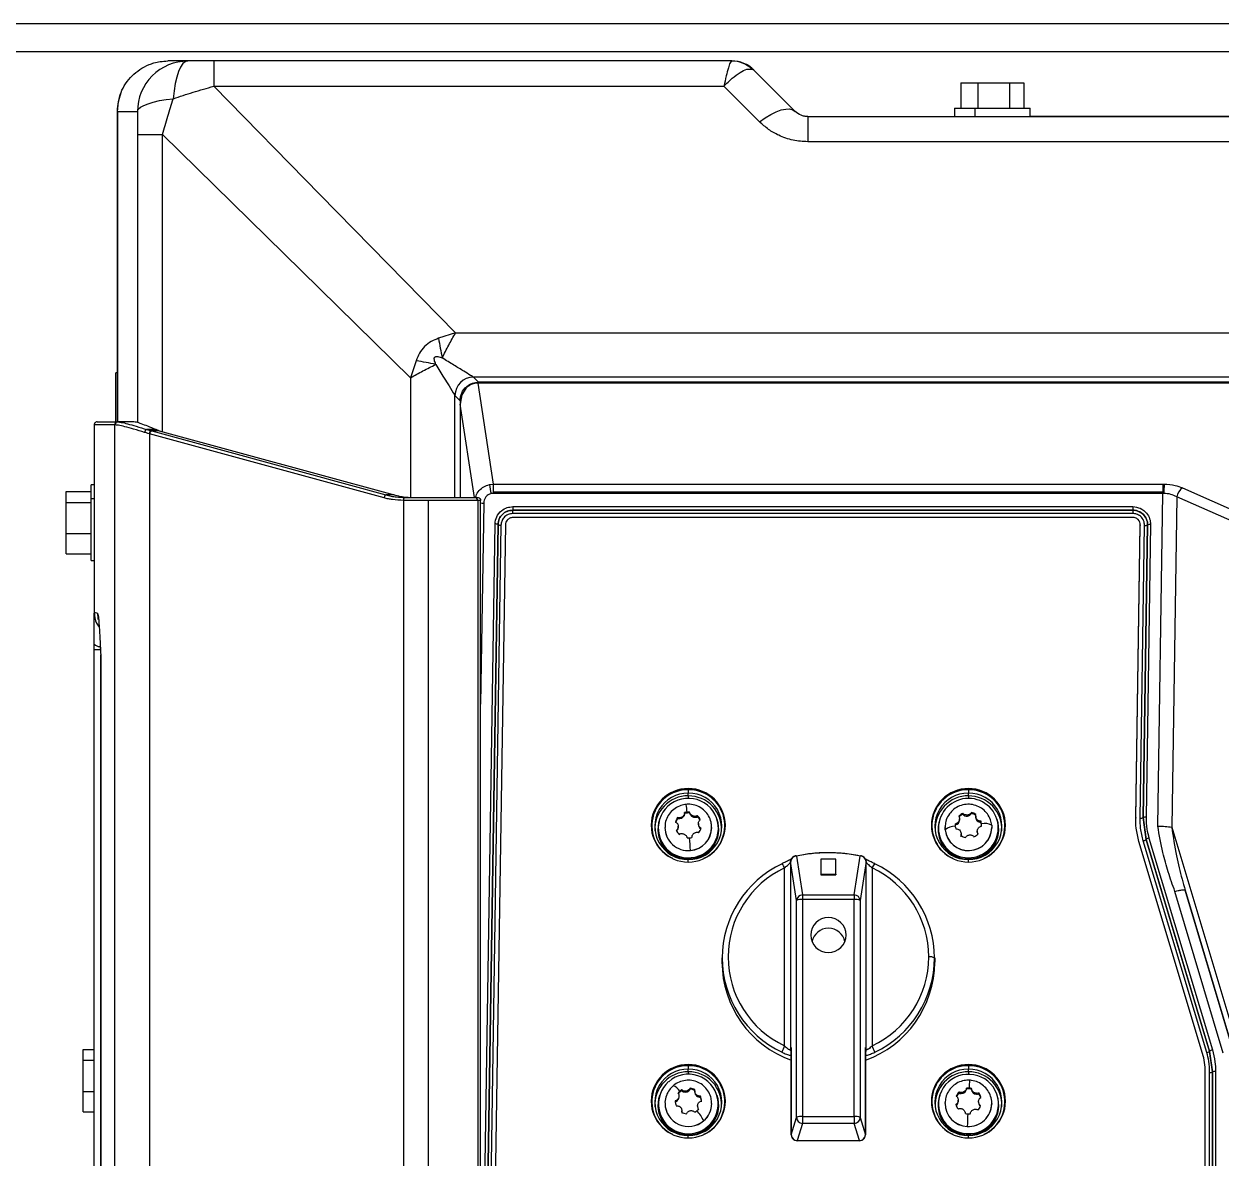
# Model space of a CAD drawing. Header units: millimetres. Extents: x 126 to 938, y 244 to 707.
# Drawn here: x 816.94 to 827.2, y 279.21 to 288.93 of the extents above; entities that cross this region are included whole.
import ezdxf

# ---------------------------------------------------------------- set-up
doc = ezdxf.new("R2010")
doc.units = ezdxf.units.MM

msp = doc.modelspace()

# ---------------------------------------------------------------- linework, layer by layer
at = {"color": 7, "linetype": 'Continuous', "lineweight": 25}
for p, q in [((854.1, 288.925), (762.66, 288.925)), ((828.692, 288.687), (787.703, 288.687)), ((818.342, 288.608), (818.172, 288.608)), ((818.567, 288.608), (818.342, 288.608)), ((818.567, 288.608), (818.567, 288.392)), ((823.003, 288.608), (818.567, 288.608)), ((823.006, 288.608), (823.003, 288.608)), ((823.178, 288.539), (823.191, 288.532)), ((823.191, 288.532), (823.195, 288.53)), ((823.548, 288.176), (823.195, 288.53)), ((818.567, 288.392), (822.938, 288.392)), ((822.938, 288.392), (823.243, 288.087)), ((824.967, 288.421), (824.967, 288.205)), ((824.967, 288.421), (824.967, 288.421)), ((824.967, 288.421), (824.967, 288.205)), ((824.967, 288.421), (825.113, 288.421)), ((825.113, 288.421), (825.113, 288.205)), ((825.113, 288.421), (825.384, 288.421)), ((825.384, 288.421), (825.384, 288.205)), ((825.384, 288.421), (825.509, 288.421)), ((825.509, 288.421), (825.509, 288.205)), ((817.738, 288.174), (817.738, 285.516)), ((817.74, 288.174), (817.738, 288.174)), ((817.74, 288.176), (817.74, 285.516)), ((817.74, 288.176), (817.911, 288.176)), ((817.74, 285.516), (817.74, 288.176)), ((817.74, 288.176), (817.74, 288.176)), ((824.914, 288.205), (824.914, 288.131)), ((824.914, 288.205), (824.914, 288.131)), ((824.914, 288.205), (824.914, 288.205)), ((824.914, 288.205), (825.088, 288.205)), ((825.088, 288.205), (825.562, 288.205)), ((825.088, 288.205), (825.088, 288.131)), ((825.562, 288.131), (825.562, 288.205)), ((823.656, 288.131), (823.656, 287.916)), ((823.656, 288.131), (834.045, 288.131)), ((825.562, 288.134), (832.14, 288.134)), ((817.913, 287.978), (818.128, 287.978)), ((817.913, 287.978), (817.913, 285.51)), ((818.128, 285.432), (818.128, 287.978)), ((834.045, 287.916), (823.656, 287.916)), ((820.638, 286.279), (820.492, 286.232)), ((820.638, 286.279), (837.064, 286.279)), ((820.3, 286.04), (820.253, 285.895)), ((817.738, 285.936), (817.726, 285.936)), ((817.726, 285.516), (817.726, 285.936)), ((820.253, 285.895), (820.253, 284.869)), ((820.725, 285.801), (820.692, 285.747)), ((820.808, 285.848), (820.772, 285.837)), ((836.91, 285.899), (820.791, 285.899)), ((820.834, 285.856), (820.791, 285.899)), ((820.829, 285.849), (820.96, 284.983)), ((836.873, 285.849), (820.829, 285.849)), ((836.867, 285.856), (820.834, 285.856)), ((820.633, 285.741), (820.676, 285.698)), ((820.633, 284.869), (820.633, 285.741)), ((820.676, 285.698), (820.676, 284.869)), ((820.692, 285.747), (820.678, 285.668)), ((820.678, 285.668), (820.676, 285.668)), ((820.799, 284.869), (820.678, 285.668)), ((820.678, 285.668), (820.678, 284.869)), ((817.542, 285.491), (817.542, 283.887)), ((817.715, 285.491), (817.542, 285.491)), ((817.567, 285.516), (817.741, 285.516)), ((817.715, 285.491), (817.715, 274.874)), ((817.719, 285.491), (817.715, 285.491)), ((817.741, 285.516), (817.745, 285.516)), ((817.882, 285.516), (817.745, 285.516)), ((817.992, 285.451), (818.029, 285.44)), ((818.071, 285.451), (817.992, 285.451)), ((818.016, 285.414), (818.016, 274.951)), ((820.026, 284.865), (818.016, 285.414)), ((818.098, 285.44), (818.029, 285.44)), ((818.034, 285.439), (820.041, 284.891)), ((818.098, 285.44), (818.071, 285.451)), ((818.098, 285.44), (820.112, 284.891)), ((820.928, 284.979), (820.96, 284.983)), ((820.96, 284.983), (826.699, 284.983)), ((820.96, 284.983), (820.96, 284.917)), ((826.699, 284.983), (826.699, 284.917)), ((817.3, 284.919), (817.516, 284.919)), ((817.3, 284.827), (817.3, 284.919)), ((817.542, 284.976), (817.516, 284.976)), ((817.516, 284.86), (817.516, 284.976)), ((820.112, 284.891), (820.041, 284.891)), ((820.96, 284.917), (820.96, 284.904)), ((820.96, 284.917), (826.699, 284.917)), ((826.699, 284.904), (820.96, 284.904)), ((826.655, 282.054), (826.699, 284.904)), ((826.699, 284.917), (826.699, 284.904)), ((826.819, 284.875), (826.775, 282.044)), ((827.32, 284.653), (826.819, 284.875)), ((826.867, 284.951), (827.369, 284.728)), ((817.3, 284.559), (817.3, 284.827)), ((817.3, 284.827), (817.516, 284.827)), ((817.516, 284.328), (817.516, 284.86)), ((817.516, 284.86), (817.542, 284.86)), ((820.191, 284.843), (820.191, 275.522)), ((820.404, 284.843), (820.191, 284.843)), ((820.204, 284.869), (820.802, 284.869)), ((820.404, 284.843), (820.404, 275.522)), ((820.828, 284.843), (820.404, 284.843)), ((820.802, 284.869), (820.832, 284.869)), ((820.828, 284.843), (820.828, 275.522)), ((820.853, 284.843), (820.828, 284.843)), ((820.853, 275.522), (820.853, 284.843)), ((820.88, 284.821), (820.853, 283.097)), ((821.129, 284.79), (826.441, 284.79)), ((821.129, 284.79), (821.129, 284.76)), ((826.441, 284.79), (826.441, 284.76)), ((821.129, 284.76), (821.129, 284.76)), ((821.129, 284.731), (821.129, 284.76)), ((826.441, 284.76), (821.129, 284.76)), ((821.129, 284.76), (826.441, 284.76)), ((826.441, 284.731), (821.129, 284.731)), ((826.441, 284.697), (821.129, 284.697)), ((826.441, 284.76), (826.441, 284.76)), ((826.441, 284.76), (826.441, 284.731)), ((820.876, 278.114), (820.976, 284.642)), ((821.002, 284.637), (820.901, 278.109)), ((820.901, 278.109), (821.002, 284.637)), ((821.027, 284.632), (820.927, 278.104)), ((821.065, 284.636), (820.965, 278.108)), ((821.002, 284.637), (821.002, 284.637)), ((826.466, 282.126), (826.505, 284.634)), ((826.466, 282.122), (826.505, 284.629)), ((826.504, 282.122), (826.543, 284.629)), ((826.505, 284.634), (826.505, 284.629)), ((826.529, 282.126), (826.568, 284.633)), ((826.568, 284.633), (826.529, 282.126)), ((826.593, 284.637), (826.555, 282.13)), ((826.568, 284.633), (826.568, 284.633)), ((817.3, 284.559), (817.516, 284.559)), ((817.3, 284.385), (817.3, 284.559)), ((817.3, 284.385), (817.516, 284.385)), ((817.516, 284.328), (817.542, 284.328)), ((817.542, 283.887), (817.569, 283.877)), ((817.542, 283.887), (817.542, 283.887)), ((817.542, 283.611), (817.542, 283.879)), ((817.542, 283.566), (817.542, 283.611)), ((817.542, 276.798), (817.542, 283.566)), ((817.542, 283.566), (817.591, 283.566)), ((817.596, 283.521), (817.596, 276.844)), ((817.597, 283.518), (817.597, 276.847)), ((822.632, 282.365), (822.632, 282.336)), ((822.632, 282.312), (822.632, 282.336)), ((822.632, 282.312), (822.632, 282.29)), ((825.033, 282.365), (825.033, 282.336)), ((825.033, 282.312), (825.033, 282.336)), ((825.033, 282.312), (825.033, 282.29)), ((822.541, 282.12), (822.541, 282.127)), ((822.56, 282.117), (822.56, 282.125)), ((822.601, 282.161), (822.601, 282.169)), ((822.644, 282.165), (822.644, 282.173)), ((822.692, 282.129), (822.692, 282.137)), ((822.71, 282.135), (822.71, 282.142)), ((824.957, 282.108), (824.957, 282.117)), ((824.985, 282.155), (824.985, 282.163)), ((825.059, 282.163), (825.059, 282.17)), ((825.095, 282.14), (825.095, 282.131)), ((826.466, 282.126), (826.466, 282.122)), ((826.555, 281.939), (826.529, 282.126)), ((826.529, 282.126), (826.555, 281.939)), ((826.529, 282.126), (826.529, 282.126)), ((822.375, 282.037), (822.375, 282.026)), ((822.432, 282.042), (822.432, 282.041)), ((822.546, 282.043), (822.546, 282.052)), ((822.719, 282.075), (822.719, 282.067)), ((822.832, 282.041), (822.832, 282.042)), ((822.89, 282.026), (822.89, 282.037)), ((824.775, 282.037), (824.775, 282.026)), ((824.777, 282), (824.775, 282.026)), ((824.777, 282), (824.777, 282.011)), ((824.834, 282.022), (824.833, 282.047)), ((824.833, 282.042), (824.833, 282.041)), ((824.833, 282.041), (824.834, 282.021)), ((824.834, 282.022), (824.834, 282.021)), ((824.921, 282.065), (824.921, 282.072)), ((825.108, 282.01), (825.108, 282.002)), ((825.141, 282.087), (825.141, 282.095)), ((825.145, 282.066), (825.145, 282.074)), ((825.232, 282.062), (825.233, 282.037)), ((825.233, 282.041), (825.233, 282.042)), ((825.29, 282.026), (825.29, 282.037)), ((826.775, 282.044), (827.323, 280.217)), ((824.971, 281.979), (824.971, 281.987)), ((827.039, 280.107), (826.494, 281.921)), ((827.075, 280.113), (826.531, 281.928)), ((827.099, 280.125), (826.555, 281.939)), ((826.555, 281.939), (827.099, 280.124)), ((826.555, 281.939), (826.555, 281.939)), ((826.58, 281.951), (827.124, 280.136)), ((822.651, 281.846), (822.651, 281.845)), ((823.56, 281.797), (823.61, 281.464)), ((823.833, 281.826), (823.833, 281.829)), ((824.055, 281.464), (824.105, 281.797)), ((822.632, 281.768), (822.632, 281.769)), ((822.632, 281.747), (822.632, 281.768)), ((822.656, 281.774), (822.656, 281.784)), ((823.457, 280.17), (823.457, 281.695)), ((823.508, 281.744), (823.508, 280.138)), ((823.56, 281.416), (823.509, 281.749)), ((823.896, 281.769), (823.769, 281.769)), ((823.769, 281.769), (823.769, 281.642)), ((823.896, 281.642), (823.896, 281.769)), ((824.156, 281.749), (824.106, 281.416)), ((824.157, 280.138), (824.157, 281.744)), ((824.208, 281.695), (824.208, 280.17)), ((825.033, 281.768), (825.033, 281.769)), ((825.033, 281.747), (825.033, 281.768)), ((823.769, 281.642), (823.769, 281.636)), ((823.769, 281.642), (823.896, 281.642)), ((823.769, 281.636), (823.896, 281.636)), ((823.896, 281.642), (823.896, 281.636)), ((827.217, 280.109), (826.802, 281.494)), ((826.89, 281.505), (827.305, 280.12)), ((827.325, 280.054), (826.89, 281.505)), ((823.56, 279.558), (823.56, 281.416)), ((823.61, 281.464), (824.055, 281.464)), ((823.61, 281.464), (823.61, 281.424)), ((823.61, 281.424), (823.61, 279.566)), ((824.055, 281.424), (823.61, 281.424)), ((824.055, 281.464), (824.055, 281.424)), ((824.055, 279.566), (824.055, 281.424)), ((824.106, 281.416), (824.106, 279.558)), ((822.921, 280.924), (822.921, 280.888)), ((824.744, 280.924), (824.744, 280.888)), ((823.515, 280.158), (823.515, 279.41)), ((824.15, 279.41), (824.15, 280.158)), ((817.446, 280.141), (817.542, 280.141)), ((817.446, 280.049), (817.446, 280.141)), ((823.515, 279.409), (823.515, 280.155)), ((824.15, 280.155), (824.15, 279.409)), ((827.125, 279.948), (827.099, 280.125)), ((827.099, 280.124), (827.099, 280.125)), ((827.099, 280.124), (827.125, 279.947)), ((817.446, 279.781), (817.446, 280.049)), ((817.446, 280.049), (817.542, 280.049)), ((822.632, 280.001), (822.632, 279.972)), ((822.632, 279.949), (822.632, 279.972)), ((825.033, 280.001), (825.033, 279.972)), ((825.033, 279.949), (825.033, 279.972)), ((827.151, 279.952), (827.151, 275.62)), ((822.632, 279.949), (822.632, 279.926)), ((825.033, 279.949), (825.033, 279.926)), ((827.062, 275.616), (827.062, 279.947)), ((827.1, 275.612), (827.1, 279.943)), ((827.125, 275.616), (827.125, 279.948)), ((827.125, 279.948), (827.125, 279.947)), ((827.125, 279.947), (827.125, 275.616)), ((817.446, 279.781), (817.542, 279.781)), ((817.446, 279.607), (817.446, 279.781)), ((822.576, 279.787), (822.576, 279.795)), ((822.637, 279.785), (822.637, 279.794)), ((822.649, 279.801), (822.649, 279.808)), ((822.687, 279.785), (822.687, 279.776)), ((824.952, 279.768), (824.952, 279.775)), ((824.97, 279.763), (824.97, 279.771)), ((825.017, 279.801), (825.017, 279.808)), ((825.06, 279.799), (825.06, 279.806)), ((825.102, 279.756), (825.102, 279.765)), ((825.121, 279.759), (825.121, 279.767)), ((822.375, 279.673), (822.375, 279.662)), ((822.432, 279.678), (822.432, 279.677)), ((822.537, 279.7), (822.537, 279.709)), ((822.553, 279.734), (822.553, 279.742)), ((822.712, 279.657), (822.712, 279.649)), ((822.737, 279.732), (822.737, 279.74)), ((822.832, 279.677), (822.832, 279.678)), ((822.89, 279.662), (822.89, 279.673)), ((824.775, 279.673), (824.775, 279.662)), ((824.833, 279.678), (824.833, 279.685)), ((824.833, 279.678), (824.833, 279.677)), ((824.946, 279.698), (824.946, 279.706)), ((825.12, 279.693), (825.12, 279.685)), ((825.233, 279.677), (825.233, 279.678)), ((825.233, 279.678), (825.233, 279.672)), ((825.29, 279.662), (825.29, 279.673)), ((817.446, 279.607), (817.542, 279.607)), ((822.578, 279.606), (822.578, 279.614)), ((823.515, 279.41), (823.56, 279.558)), ((823.61, 279.566), (824.055, 279.566)), ((823.61, 279.566), (823.61, 279.507)), ((824.055, 279.566), (824.055, 279.507)), ((824.106, 279.558), (824.15, 279.41)), ((822.763, 279.529), (822.763, 279.528)), ((822.801, 279.471), (822.801, 279.481)), ((823.61, 279.507), (823.566, 279.359)), ((824.055, 279.507), (823.61, 279.507)), ((824.099, 279.359), (824.055, 279.507)), ((825.023, 279.481), (825.023, 279.48)), ((822.632, 279.404), (822.632, 279.406)), ((822.632, 279.383), (822.632, 279.404)), ((823.566, 279.359), (824.099, 279.359)), ((823.566, 279.359), (824.099, 279.359)), ((823.566, 279.359), (823.566, 279.359)), ((824.099, 279.359), (824.099, 279.359)), ((825.02, 279.409), (825.02, 279.42)), ((825.033, 279.404), (825.033, 279.406)), ((825.033, 279.383), (825.033, 279.404))]:
    msp.add_line(p, q, dxfattribs=at)
at = {"color": 7, "linetype": 'Continuous', "lineweight": 25, "flags": 128}
for points in [[(818.342, 288.608), (818.321, 288.602), (818.301, 288.585), (818.282, 288.556), (818.264, 288.517), (818.249, 288.47), (818.236, 288.414), (818.226, 288.352), (818.219, 288.285)], [(820.638, 286.279), (819.478, 287.462), (818.567, 288.392)], [(817.769, 288.334), (817.747, 288.258), (817.738, 288.174)], [(817.911, 288.176), (817.919, 288.194), (817.938, 288.211), (817.966, 288.227), (818.003, 288.242), (818.048, 288.256), (818.1, 288.268), (818.157, 288.277), (818.219, 288.285)], [(823.243, 288.087), (823.292, 288.121), (823.34, 288.15), (823.386, 288.172), (823.429, 288.188), (823.467, 288.196), (823.5, 288.197), (823.528, 288.19), (823.548, 288.176)], [(818.128, 287.978), (819.318, 286.811), (820.253, 285.895)], [(820.469, 286.009), (820.53, 285.908), (820.582, 285.824), (820.618, 285.766), (820.628, 285.75), (820.633, 285.741)], [(820.204, 284.869), (820.201, 284.868), (820.199, 284.867), (820.197, 284.864), (820.195, 284.861), (820.193, 284.857), (820.192, 284.853), (820.191, 284.848), (820.191, 284.843)], [(820.853, 284.822), (820.866, 284.821), (820.88, 284.821)], [(817.569, 283.877), (817.573, 283.832), (817.574, 283.824)], [(824.921, 282.065), (824.92, 282.059), (824.92, 282.059)], [(823.435, 281.731), (823.436, 281.732), (823.436, 281.732)], [(824.23, 281.731), (824.23, 281.732), (824.229, 281.732)], [(823.508, 280.138), (823.512, 280.149), (823.515, 280.158)], [(822.578, 279.606), (822.578, 279.606), (822.576, 279.595)]]:
    msp.add_lwpolyline(points, dxfattribs=at)
at = {"color": 7, "linetype": 'Continuous', "lineweight": 25}
for centre, radius, start, end in [((818.343, 288.176), 0.431, 90.039, 180.0402), ((823.003, 288.351), 0.256, 46.9345, 89.8926), ((823.006, 288.341), 0.267, 45.0016, 89.999), ((823.589, 286.732), 3.137, 189.1633, 192.294), ((819.802, 282.948), 3.132, 77.7025, 80.8378), ((820.793, 285.74), 0.16, 90.5103, 179.4887), ((817.741, 285.491), 0.0254, 90.0508, 180.0367), ((817.745, 285.491), 0.0253, 90.2266, 180.2392), ((822.234, 285.2), 1.325, 189.6001, 193.0078), ((827.999, 284.891), 1.292, 175.9449, 179.4591), ((826.931, 284.856), 0.114, 123.9494, 170.3647), ((820.802, 284.843), 0.0253, 359.881, 89.9034), ((826.443, 284.635), 0.062, 359.1908, 45.1143), ((820.982, 284.6), 0.0421, 61.6317, 97.3434), ((821.022, 284.674), 0.0422, 241.6449, 277.322), ((826.549, 284.67), 0.0414, 260.7828, 296.9187), ((826.587, 284.596), 0.0415, 80.7955, 116.91), ((817.592, 283.668), 0.0764, 228.5613, 268.3336), ((822.632, 282.057), 0.318, 0.6776, 179.3224), ((822.632, 282.052), 0.318, 0.6776, 179.3224), ((822.628, 282.057), 0.308, 89.1396, 245.0586), ((822.629, 282.052), 0.284, 89.2938, 270.7062), ((822.63, 282.029), 0.284, 89.547, 183.1266), ((822.637, 282.057), 0.308, 294.9418, 90.86), ((822.636, 282.052), 0.284, 269.2946, 90.7054), ((822.635, 282.029), 0.283, 356.7244, 90.602), ((825.033, 282.057), 0.318, 0.6783, 179.3217), ((825.033, 282.052), 0.318, 0.6783, 179.3217), ((825.028, 282.057), 0.308, 89.1396, 245.0585), ((825.029, 282.052), 0.284, 89.2946, 270.7054), ((825.031, 282.029), 0.284, 89.547, 183.1266), ((825.037, 282.057), 0.308, 294.9419, 90.8611), ((825.036, 282.052), 0.284, 269.2938, 90.7062), ((825.036, 282.029), 0.283, 356.7235, 90.6029), ((822.629, 282.036), 0.254, 94.6007, 275.99), ((822.636, 282.037), 0.254, 274.6021, 95.9887), ((821.662, 282.095), 0.963, 4.6184, 8.6333), ((825.033, 282.034), 0.257, 6.4572, 185.0746), ((822.629, 282.027), 0.257, 160.9232, 270.6842), ((822.63, 282.062), 0.11, 143.8904, 165.8728), ((822.63, 282.055), 0.11, 143.8904, 165.8728), ((822.556, 282.163), 0.0456, 250.5021, 275.1564), ((822.557, 282.162), 0.0446, 274.7297, 359.8201), ((822.632, 282.06), 0.114, 95.117, 105.8922), ((822.632, 282.052), 0.114, 84.4089, 105.8606), ((822.632, 282.059), 0.114, 84.4039, 95.1481), ((822.636, 282.027), 0.257, 269.3156, 19.0784), ((822.688, 282.174), 0.0449, 190.798, 275.4825), ((822.688, 282.174), 0.0454, 275.1195, 299.8108), ((822.634, 282.062), 0.111, 24.6723, 46.5899), ((822.634, 282.054), 0.111, 24.6723, 46.5899), ((825.03, 282.027), 0.257, 160.9216, 270.6844), ((824.913, 282.108), 0.0445, 280.3084, 359.6869), ((825.032, 282.061), 0.112, 114.5964, 136.2743), ((825.032, 282.053), 0.112, 114.5964, 136.2743), ((825.019, 282.185), 0.0453, 221.4213, 330.1106), ((825.036, 282.027), 0.257, 269.3143, 19.0783), ((825.033, 282.06), 0.113, 55.3923, 76.9633), ((825.033, 282.052), 0.113, 55.4044, 76.9585), ((825.139, 282.131), 0.0446, 180.3563, 271.3754), ((826.511, 282.163), 0.0414, 260.7832, 296.9092), ((826.548, 282.089), 0.0414, 80.7635, 116.9289), ((822.632, 282.064), 0.318, 180.6772, 359.3228), ((822.63, 282.028), 0.255, 180.3683, 275.7206), ((822.631, 282.043), 0.199, 180.5081, 275.6586), ((822.631, 282.043), 0.199, 180.4295, 275.6592), ((822.631, 282.063), 0.111, 204.7042, 226.558), ((822.502, 282.043), 0.0439, 314.1929, 359.9351), ((822.634, 282.043), 0.198, 274.7379, 359.6824), ((822.635, 282.042), 0.198, 274.6774, 359.6647), ((822.635, 282.028), 0.255, 274.7084, 359.6335), ((822.763, 282.067), 0.0441, 180.1548, 238.0196), ((822.635, 282.063), 0.11, 323.8904, 345.8728), ((825.033, 282.064), 0.318, 180.678, 359.322), ((825.032, 282.04), 0.257, 186.4571, 5.0747), ((825.033, 282.03), 0.258, 186.5071, 359.2583), ((824.919, 281.913), 0.139, 89.3484, 128.0914), ((825.033, 282.043), 0.2, 186.4384, 359.3279), ((825.033, 282.044), 0.2, 186.4496, 357.9223), ((825.029, 282.063), 0.109, 174.8612, 185.951), ((825.03, 282.063), 0.11, 185.965, 196.9828), ((825.036, 282.063), 0.109, 5.9437, 16.9723), ((825.036, 282.055), 0.109, 5.9437, 16.9723), ((825.173, 281.958), 0.119, 60.6286, 103.7791), ((825.036, 282.063), 0.11, 354.9172, 5.9275), ((825.038, 282.055), 0.107, 1.9792, 5.9741), ((822.633, 282.066), 0.114, 264.4163, 275.1198), ((822.632, 282.066), 0.114, 275.1593, 285.8499), ((820.221, 281.718), 2.433, 3.0114, 5.5266), ((824.927, 281.979), 0.0434, 340.524, 0.0522), ((825.033, 282.065), 0.113, 235.405, 256.9571), ((825.033, 282.064), 0.113, 294.611, 316.2691), ((825.152, 282.002), 0.0437, 180.0004, 203.8684), ((826.523, 281.977), 0.0503, 279.602, 310.632), ((826.588, 281.901), 0.0504, 99.6251, 130.6088), ((823.56, 281.747), 0.0505, 89.6609, 177.0291), ((823.56, 281.749), 0.0508, 102.3665, 164.6502), ((823.553, 281.781), 0.0176, 65.1402, 101.4602), ((824.112, 281.781), 0.0176, 78.5398, 114.8598), ((824.105, 281.747), 0.0505, 2.9846, 90.3321), ((824.105, 281.749), 0.0508, 15.3498, 77.6335), ((823.818, 280.921), 0.896, 115.2636, 179.7997), ((823.816, 280.933), 0.842, 115.1575, 244.8425), ((823.287, 281.621), 0.186, 23.5227, 36.7182), ((823.556, 281.744), 0.0483, 161.5891, 180.1664), ((823.558, 281.749), 0.0488, 154.8539, 180.078), ((824.107, 281.749), 0.0489, 359.9704, 25.1289), ((824.109, 281.744), 0.0483, 359.8336, 18.4109), ((824.379, 281.62), 0.187, 143.3364, 156.4521), ((823.847, 280.93), 0.846, 0.2001, 64.7366), ((823.847, 280.921), 0.896, 0.2003, 64.7364), ((823.61, 281.413), 0.0505, 89.6678, 177.0223), ((823.599, 281.336), 0.0894, 82.6382, 116.0768), ((824.055, 281.413), 0.0505, 2.9777, 90.3322), ((824.066, 281.336), 0.0893, 63.9206, 97.3644), ((823.833, 281.118), 0.152, 0.664, 179.336), ((823.833, 281.122), 0.152, 180.664, 359.336), ((823.832, 281.037), 0.142, 89.6169, 169.6632), ((823.834, 281.037), 0.142, 10.3368, 90.3807), ((823.818, 280.927), 0.896, 180.2003, 244.7364), ((823.82, 280.893), 0.899, 180.2752, 250.1487), ((823.846, 280.892), 0.898, 289.8285, 359.7476), ((823.847, 280.936), 0.846, 295.2634, 359.7999), ((823.847, 280.927), 0.896, 295.2636, 359.7997), ((824.705, 280.853), 0.0807, 61.5192, 98.7787), ((823.699, 280.039), 0.275, 151.5503, 163.7162), ((823.966, 280.039), 0.275, 16.2838, 28.4497), ((823.558, 280.138), 0.0501, 180.0033, 210.3561), ((824.107, 280.138), 0.0501, 329.6439, 359.9967), ((826.507, 279.947), 0.555, 0.01, 16.6959), ((827.067, 280.163), 0.0503, 279.5905, 310.6327), ((827.132, 280.086), 0.0503, 99.5931, 130.6301), ((822.632, 279.693), 0.318, 0.6776, 179.3224), ((822.632, 279.688), 0.318, 0.6776, 179.3224), ((822.628, 279.693), 0.308, 89.1391, 245.0577), ((822.629, 279.688), 0.284, 89.294, 270.706), ((822.637, 279.693), 0.308, 294.9427, 90.8605), ((822.636, 279.688), 0.284, 269.2948, 90.7052), ((825.033, 279.693), 0.318, 0.6783, 179.3217), ((825.033, 279.688), 0.318, 0.6783, 179.3217), ((825.028, 279.693), 0.308, 89.1396, 245.0585), ((825.029, 279.688), 0.284, 89.2948, 270.7052), ((825.037, 279.693), 0.308, 294.9419, 90.8611), ((825.036, 279.688), 0.284, 269.294, 90.706), ((827.145, 279.911), 0.0417, 81.7157, 117.6535), ((822.63, 279.665), 0.284, 89.5474, 183.1268), ((822.632, 279.673), 0.255, 131.2554, 311.4547), ((822.633, 279.673), 0.255, 311.2548, 131.4554), ((822.635, 279.666), 0.283, 356.724, 90.6018), ((825.031, 279.665), 0.284, 89.5474, 183.1268), ((825.03, 279.673), 0.254, 86.4015, 267.8067), ((825.036, 279.673), 0.254, 266.402, 87.8063), ((825.036, 279.666), 0.283, 356.7232, 90.6027), ((826.817, 279.731), 1.781, 175.2952, 177.4636), ((827.106, 279.984), 0.0418, 261.7217, 297.6431), ((822.629, 279.663), 0.257, 160.9232, 270.6842), ((822.456, 279.715), 0.124, 33.3854, 67.8622), ((822.632, 279.69), 0.112, 119.6323, 141.35), ((822.631, 279.698), 0.111, 130.4769, 141.382), ((822.632, 279.697), 0.112, 119.6516, 130.4852), ((822.607, 279.82), 0.0455, 226.5178, 310.3736), ((822.636, 279.663), 0.257, 269.3156, 19.0784), ((822.608, 279.819), 0.0444, 310.4525, 335.549), ((822.633, 279.696), 0.114, 60.4418, 81.9375), ((822.633, 279.688), 0.114, 60.4354, 81.944), ((822.732, 279.777), 0.0447, 180.4285, 276.3608), ((825.03, 279.663), 0.257, 160.9216, 270.6844), ((825.031, 279.698), 0.111, 135.7913, 157.7026), ((825.031, 279.691), 0.111, 135.7969, 157.7015), ((824.972, 279.808), 0.0455, 242.5301, 267.2077), ((824.973, 279.807), 0.0448, 266.8271, 351.6037), ((825.033, 279.695), 0.114, 87.1927, 97.9122), ((825.033, 279.688), 0.114, 76.4615, 97.9188), ((825.036, 279.663), 0.257, 269.3143, 19.0783), ((825.033, 279.696), 0.114, 76.4521, 87.1972), ((825.104, 279.801), 0.0446, 182.5973, 267.5829), ((825.104, 279.802), 0.0456, 267.1819, 291.8294), ((825.035, 279.699), 0.11, 16.5168, 38.501), ((825.035, 279.691), 0.11, 16.5259, 38.4919), ((822.632, 279.7), 0.318, 180.6771, 359.3229), ((822.633, 279.666), 0.258, 180.7347, 310.8452), ((822.633, 279.681), 0.2, 180.7243, 310.8551), ((822.633, 279.68), 0.2, 180.7252, 310.8542), ((822.508, 279.735), 0.0452, 285.6588, 310.4479), ((822.629, 279.699), 0.109, 180.0602, 202.1119), ((822.509, 279.734), 0.044, 310.3668, 359.8824), ((822.756, 279.649), 0.0437, 179.9998, 209.706), ((822.636, 279.699), 0.109, 0.0332, 22.1389), ((822.636, 279.691), 0.109, 0.0321, 22.1399), ((822.637, 279.678), 0.196, 310.3347, 359.9173), ((822.637, 279.677), 0.196, 310.3347, 359.9199), ((822.638, 279.663), 0.252, 310.3257, 359.9289), ((825.033, 279.7), 0.318, 180.6778, 359.3222), ((825.031, 279.664), 0.255, 180.3996, 267.6248), ((825.031, 279.679), 0.198, 180.3675, 267.6566), ((825.031, 279.679), 0.198, 180.4307, 267.5934), ((825.03, 279.699), 0.11, 196.5165, 218.487), ((824.902, 279.698), 0.0441, 304.7448, 359.8863), ((825.034, 279.665), 0.256, 266.7589, 359.5135), ((825.034, 279.679), 0.198, 266.6737, 359.5991), ((825.034, 279.68), 0.199, 266.6905, 357.7143), ((825.035, 279.699), 0.111, 315.8058, 337.6881), ((825.164, 279.685), 0.044, 180.0983, 228.5658), ((822.632, 279.702), 0.114, 240.4217, 261.9576), ((822.633, 279.701), 0.113, 299.6362, 310.469), ((822.634, 279.7), 0.112, 310.491, 321.3791), ((822.487, 279.406), 0.303, 23.9253, 43.5466), ((823.599, 279.477), 0.0894, 82.6382, 116.0768), ((823.611, 279.558), 0.0509, 180.4892, 269.7841), ((824.066, 279.477), 0.0893, 63.9206, 97.3644), ((824.055, 279.558), 0.0509, 270.2159, 359.5108), ((825.033, 279.702), 0.114, 256.475, 267.1946), ((829.444, 279.355), 4.423, 176.9743, 178.3585), ((825.033, 279.702), 0.114, 267.1811, 277.9238), ((823.566, 279.41), 0.0509, 180.4819, 269.788), ((823.516, 279.409), 0.00149, 162.1505, 180.2461), ((823.566, 279.409), 0.0508, 179.9982, 270.0018), ((824.099, 279.41), 0.0509, 270.2187, 359.5046), ((824.099, 279.409), 0.0508, 269.9982, 0.0018), ((824.149, 279.409), 0.00155, 359.44, 16.7167)]:
    msp.add_arc(centre, radius, start, end, dxfattribs=at)
for points, knots in [([(817.74, 288.176), (817.746, 288.231), (817.755, 288.315), (817.809, 288.415), (817.863, 288.482), (817.932, 288.538), (817.997, 288.573), (818.057, 288.593), (818.11, 288.605), (818.15, 288.607), (818.172, 288.608)], [0, 0, 0, 0, 0.242156, 0.368938, 0.499159, 0.62255, 0.759446, 0.822003, 0.902192, 1, 1, 1, 1]), ([(823.003, 288.608), (822.999, 288.603), (822.984, 288.587), (822.974, 288.541), (822.955, 288.475), (822.944, 288.421), (822.938, 288.392)], [0, 0, 0, 0, 0.0810537, 0.285268, 0.6037745, 1, 1, 1, 1]), ([(823.192, 288.532), (823.173, 288.55), (823.149, 288.572), (823.118, 288.582), (823.111, 288.584)], [0, 0, 0, 0, 0.782364, 1, 1, 1, 1]), ([(822.938, 288.392), (822.961, 288.415), (823.004, 288.459), (823.069, 288.507), (823.127, 288.54), (823.163, 288.539), (823.178, 288.539)], [0, 0, 0, 0, 0.337344, 0.629605, 0.851032, 1, 1, 1, 1]), ([(818.219, 288.285), (818.275, 288.303), (818.391, 288.342), (818.507, 288.375), (818.567, 288.392)], [0, 0, 0, 0, 0.489409, 1, 1, 1, 1]), ([(818.128, 287.978), (818.143, 288.03), (818.171, 288.133), (818.203, 288.235), (818.219, 288.285)], [0, 0, 0, 0, 0.510479, 1, 1, 1, 1]), ([(817.911, 288.176), (817.912, 288.139), (817.912, 288.073), (817.912, 288.007), (817.913, 287.978)], [0, 0, 0, 0, 0.555001, 1, 1, 1, 1]), ([(823.656, 288.131), (823.651, 288.132), (823.641, 288.132), (823.622, 288.135), (823.588, 288.145), (823.564, 288.164), (823.548, 288.176)], [0, 0, 0, 0, 0.124159, 0.249201, 0.501341, 1, 1, 1, 1]), ([(823.656, 287.916), (823.614, 287.918), (823.528, 287.924), (823.414, 287.964), (823.318, 288.019), (823.268, 288.064), (823.243, 288.087)], [0, 0, 0, 0, 0.2776051, 0.560577, 0.7823888, 1, 1, 1, 1]), ([(820.492, 286.232), (820.471, 286.224), (820.427, 286.207), (820.369, 286.164), (820.326, 286.106), (820.309, 286.062), (820.3, 286.04)], [0, 0, 0, 0, 0.243756, 0.499161, 0.754996, 1, 1, 1, 1]), ([(820.524, 286.064), (820.542, 286.101), (820.579, 286.173), (820.618, 286.244), (820.638, 286.279)], [0, 0, 0, 0, 0.5069986, 1, 1, 1, 1]), ([(820.253, 285.895), (820.288, 285.914), (820.359, 285.954), (820.432, 285.99), (820.469, 286.009)], [0, 0, 0, 0, 0.493048, 1, 1, 1, 1]), ([(820.469, 286.009), (820.464, 286.021), (820.457, 286.038), (820.455, 286.059), (820.457, 286.067), (820.46, 286.072), (820.465, 286.075), (820.474, 286.078), (820.494, 286.076), (820.511, 286.069), (820.524, 286.064)], [0, 0, 0, 0, 0.304332, 0.415389, 0.460095, 0.500491, 0.540733, 0.585364, 0.696946, 1, 1, 1, 1]), ([(820.791, 285.899), (820.789, 285.901), (820.78, 285.906), (820.752, 285.923), (820.7, 285.956), (820.619, 286.005), (820.557, 286.043), (820.524, 286.064)], [0, 0, 0, 0, 0.03293, 0.094981, 0.309947, 0.6258, 1, 1, 1, 1]), ([(820.676, 285.698), (820.679, 285.721), (820.685, 285.767), (820.727, 285.82), (820.781, 285.851), (820.817, 285.855), (820.834, 285.856)], [0, 0, 0, 0, 0.270606, 0.562321, 0.789389, 1, 1, 1, 1]), ([(820.772, 285.837), (820.764, 285.832), (820.746, 285.823), (820.732, 285.809), (820.725, 285.801)], [0, 0, 0, 0, 0.486297, 1, 1, 1, 1]), ([(820.829, 285.849), (820.825, 285.849), (820.818, 285.849), (820.811, 285.848), (820.808, 285.848)], [0, 0, 0, 0, 0.560273, 1, 1, 1, 1]), ([(817.567, 285.516), (817.563, 285.516), (817.556, 285.515), (817.547, 285.508), (817.542, 285.5), (817.542, 285.494), (817.542, 285.491)], [0, 0, 0, 0, 0.270209, 0.562422, 0.789738, 1, 1, 1, 1]), ([(817.973, 285.426), (817.942, 285.436), (817.885, 285.453), (817.811, 285.473), (817.757, 285.487), (817.729, 285.49), (817.719, 285.491)], [0, 0, 0, 0, 0.372929, 0.674607, 0.88747, 1, 1, 1, 1]), ([(817.745, 285.516), (817.754, 285.515), (817.782, 285.512), (817.833, 285.498), (817.907, 285.478), (817.962, 285.46), (817.992, 285.451)], [0, 0, 0, 0, 0.111857, 0.32407, 0.624662, 1, 1, 1, 1]), ([(818.071, 285.451), (818.047, 285.46), (818.006, 285.477), (817.95, 285.498), (817.911, 285.512), (817.89, 285.515), (817.882, 285.516)], [0, 0, 0, 0, 0.3772093, 0.6756658, 0.8888674, 1, 1, 1, 1]), ([(817.992, 285.451), (817.99, 285.451), (817.987, 285.45), (817.983, 285.447), (817.98, 285.444), (817.978, 285.44), (817.975, 285.434), (817.974, 285.429), (817.973, 285.426)], [0, 0, 0, 0, 0.178261, 0.292929, 0.423827, 0.56683, 0.715209, 1, 1, 1, 1]), ([(818.011, 285.415), (818.004, 285.417), (817.991, 285.421), (817.978, 285.425), (817.973, 285.426)], [0, 0, 0, 0, 0.565468, 1, 1, 1, 1]), ([(818.029, 285.44), (818.027, 285.44), (818.024, 285.439), (818.021, 285.436), (818.018, 285.433), (818.016, 285.429), (818.013, 285.423), (818.012, 285.419), (818.011, 285.415)], [0, 0, 0, 0, 0.167634, 0.279328, 0.409662, 0.554173, 0.705873, 1, 1, 1, 1]), ([(818.016, 285.414), (818.015, 285.414), (818.013, 285.415), (818.012, 285.415), (818.011, 285.415)], [0, 0, 0, 0, 0.560207, 1, 1, 1, 1]), ([(818.034, 285.439), (818.032, 285.438), (818.028, 285.437), (818.023, 285.431), (818.019, 285.423), (818.017, 285.417), (818.016, 285.414)], [0, 0, 0, 0, 0.1736399, 0.4066566, 0.6916071, 1, 1, 1, 1]), ([(818.029, 285.44), (818.03, 285.44), (818.032, 285.439), (818.033, 285.439), (818.034, 285.439)], [0, 0, 0, 0, 0.559189, 1, 1, 1, 1]), ([(820.811, 284.869), (820.812, 284.873), (820.815, 284.895), (820.839, 284.929), (820.878, 284.964), (820.912, 284.974), (820.928, 284.979)], [0, 0, 0, 0, 0.081198, 0.389268, 0.698735, 1, 1, 1, 1]), ([(826.699, 284.983), (826.701, 284.983), (826.705, 284.983), (826.709, 284.983), (826.71, 284.983)], [0, 0, 0, 0, 0.559989, 1, 1, 1, 1]), ([(826.71, 284.983), (826.742, 284.981), (826.796, 284.977), (826.846, 284.959), (826.867, 284.951)], [0, 0, 0, 0, 0.58273, 1, 1, 1, 1]), ([(820.041, 284.891), (820.04, 284.89), (820.037, 284.889), (820.034, 284.886), (820.031, 284.882), (820.029, 284.877), (820.027, 284.871), (820.026, 284.867), (820.026, 284.865)], [0, 0, 0, 0, 0.166374, 0.274422, 0.40216, 0.638174, 0.804105, 1, 1, 1, 1]), ([(820.041, 284.891), (820.056, 284.887), (820.086, 284.879), (820.14, 284.871), (820.18, 284.87), (820.204, 284.869)], [0, 0, 0, 0, 0.281338, 0.561179, 1, 1, 1, 1]), ([(820.112, 284.891), (820.12, 284.889), (820.137, 284.886), (820.159, 284.878), (820.182, 284.876), (820.208, 284.872), (820.239, 284.869), (820.263, 284.869), (820.275, 284.869)], [0, 0, 0, 0, 0.15744, 0.3101, 0.423767, 0.571212, 0.779274, 1, 1, 1, 1]), ([(820.944, 284.902), (820.934, 284.899), (820.914, 284.892), (820.894, 284.87), (820.882, 284.846), (820.881, 284.829), (820.88, 284.821)], [0, 0, 0, 0, 0.268168, 0.554598, 0.781886, 1, 1, 1, 1]), ([(820.96, 284.904), (820.957, 284.904), (820.952, 284.903), (820.946, 284.902), (820.944, 284.902)], [0, 0, 0, 0, 0.560396, 1, 1, 1, 1]), ([(826.707, 284.904), (826.706, 284.904), (826.703, 284.904), (826.701, 284.904), (826.699, 284.904)], [0, 0, 0, 0, 0.559658, 1, 1, 1, 1]), ([(826.819, 284.875), (826.801, 284.883), (826.766, 284.899), (826.727, 284.902), (826.707, 284.904)], [0, 0, 0, 0, 0.4833356, 1, 1, 1, 1]), ([(820.191, 284.843), (820.16, 284.845), (820.117, 284.847), (820.062, 284.856), (820.038, 284.862), (820.026, 284.865)], [0, 0, 0, 0, 0.559125, 0.779207, 1, 1, 1, 1]), ([(820.832, 284.869), (820.838, 284.867), (820.845, 284.865), (820.85, 284.857), (820.852, 284.853), (820.853, 284.848), (820.853, 284.845), (820.853, 284.843)], [0, 0, 0, 0, 0.464511, 0.6003518, 0.7374512, 0.8718446, 1, 1, 1, 1]), ([(820.976, 284.642), (820.979, 284.663), (820.986, 284.707), (821.027, 284.756), (821.078, 284.785), (821.112, 284.788), (821.129, 284.79)], [0, 0, 0, 0, 0.268594, 0.559942, 0.788019, 1, 1, 1, 1]), ([(826.441, 284.79), (826.463, 284.787), (826.508, 284.781), (826.56, 284.74), (826.589, 284.689), (826.592, 284.654), (826.593, 284.637)], [0, 0, 0, 0, 0.271964, 0.564939, 0.791444, 1, 1, 1, 1]), ([(821.129, 284.76), (821.112, 284.758), (821.079, 284.755), (821.038, 284.726), (821.008, 284.686), (821.004, 284.654), (821.002, 284.637)], [0, 0, 0, 0, 0.258351, 0.502393, 0.745093, 1, 1, 1, 1]), ([(821.002, 284.637), (821.004, 284.653), (821.008, 284.686), (821.038, 284.726), (821.079, 284.754), (821.112, 284.758), (821.129, 284.76)], [0, 0, 0, 0, 0.254717, 0.497426, 0.74154, 1, 1, 1, 1]), ([(821.129, 284.731), (821.115, 284.729), (821.085, 284.725), (821.051, 284.699), (821.031, 284.666), (821.029, 284.643), (821.027, 284.632)], [0, 0, 0, 0, 0.272323, 0.564801, 0.791055, 1, 1, 1, 1]), ([(821.129, 284.697), (821.12, 284.696), (821.101, 284.694), (821.081, 284.677), (821.068, 284.657), (821.066, 284.643), (821.065, 284.636)], [0, 0, 0, 0, 0.285563, 0.560378, 0.776743, 1, 1, 1, 1]), ([(826.568, 284.633), (826.568, 284.642), (826.567, 284.659), (826.557, 284.691), (826.534, 284.725), (826.499, 284.748), (826.467, 284.759), (826.45, 284.76), (826.441, 284.76)], [0, 0, 0, 0, 0.129607, 0.255864, 0.497613, 0.740709, 0.868501, 1, 1, 1, 1]), ([(826.441, 284.76), (826.45, 284.759), (826.467, 284.758), (826.499, 284.748), (826.534, 284.725), (826.557, 284.69), (826.567, 284.659), (826.568, 284.642), (826.568, 284.633)], [0, 0, 0, 0, 0.131546, 0.259399, 0.502586, 0.744322, 0.870509, 1, 1, 1, 1]), ([(826.543, 284.629), (826.541, 284.643), (826.538, 284.673), (826.51, 284.708), (826.476, 284.727), (826.452, 284.73), (826.441, 284.731)], [0, 0, 0, 0, 0.268199, 0.560016, 0.788373, 1, 1, 1, 1]), ([(826.486, 284.679), (826.479, 284.685), (826.465, 284.695), (826.449, 284.697), (826.441, 284.697)], [0, 0, 0, 0, 0.557893, 1, 1, 1, 1]), ([(817.542, 283.887), (817.544, 283.853), (817.547, 283.806), (817.576, 283.77), (817.585, 283.76)], [0, 0, 0, 0, 0.714893, 1, 1, 1, 1]), ([(817.569, 283.877), (817.571, 283.87), (817.579, 283.848), (817.581, 283.801), (817.588, 283.726), (817.592, 283.629), (817.595, 283.556), (817.597, 283.518)], [0, 0, 0, 0, 0.056365, 0.193696, 0.392407, 0.681198, 1, 1, 1, 1]), ([(817.593, 283.606), (817.593, 283.605), (817.593, 283.576), (817.595, 283.547), (817.597, 283.518)], [0, 0, 0, 0, 0.0174555, 1, 1, 1, 1]), ([(822.614, 282.24), (822.599, 282.238), (822.565, 282.232), (822.517, 282.207), (822.475, 282.169), (822.446, 282.12), (822.432, 282.076), (822.434, 282.049), (822.434, 282.041)], [0, 0, 0, 0, 0.157234, 0.348364, 0.539685, 0.730668, 0.921094, 1, 1, 1, 1]), ([(822.831, 282.042), (822.831, 282.053), (822.831, 282.083), (822.815, 282.129), (822.784, 282.176), (822.74, 282.213), (822.688, 282.236), (822.645, 282.242), (822.62, 282.24), (822.614, 282.24)], [0, 0, 0, 0, 0.099136, 0.268399, 0.437471, 0.606672, 0.776262, 0.946426, 1, 1, 1, 1]), ([(825.232, 282.062), (825.229, 282.078), (825.223, 282.112), (825.197, 282.159), (825.159, 282.2), (825.11, 282.228), (825.055, 282.242), (824.998, 282.24), (824.943, 282.223), (824.896, 282.191), (824.86, 282.147), (824.837, 282.097), (824.835, 282.063), (824.834, 282.047)], [0, 0, 0, 0, 0.078317, 0.171339, 0.264437, 0.357698, 0.451247, 0.545106, 0.639205, 0.733378, 0.827469, 0.921329, 1, 1, 1, 1]), ([(822.56, 282.125), (822.557, 282.125), (822.551, 282.125), (822.544, 282.126), (822.541, 282.127)], [0, 0, 0, 0, 0.515874, 1, 1, 1, 1]), ([(822.601, 282.169), (822.601, 282.164), (822.6, 282.153), (822.59, 282.139), (822.577, 282.129), (822.566, 282.127), (822.56, 282.125)], [0, 0, 0, 0, 0.237942, 0.487947, 0.743264, 1, 1, 1, 1]), ([(822.692, 282.137), (822.686, 282.137), (822.675, 282.138), (822.66, 282.146), (822.648, 282.158), (822.645, 282.168), (822.644, 282.173)], [0, 0, 0, 0, 0.255862, 0.511182, 0.76149, 1, 1, 1, 1]), ([(822.71, 282.142), (822.708, 282.141), (822.702, 282.139), (822.695, 282.138), (822.692, 282.137)], [0, 0, 0, 0, 0.483016, 1, 1, 1, 1]), ([(822.742, 282.036), (822.739, 282.038), (822.733, 282.042), (822.726, 282.051), (822.721, 282.06), (822.719, 282.071), (822.719, 282.082), (822.722, 282.093), (822.727, 282.101), (822.733, 282.106), (822.735, 282.108)], [0, 0, 0, 0, 0.123904, 0.254601, 0.373027, 0.508444, 0.642772, 0.758264, 0.883283, 1, 1, 1, 1]), ([(824.957, 282.121), (824.957, 282.116), (824.957, 282.105), (824.949, 282.09), (824.937, 282.078), (824.926, 282.074), (824.921, 282.072)], [0, 0, 0, 0, 0.245982, 0.496296, 0.749235, 1, 1, 1, 1]), ([(824.951, 282.139), (824.952, 282.136), (824.955, 282.13), (824.956, 282.124), (824.957, 282.121)], [0, 0, 0, 0, 0.483844, 1, 1, 1, 1]), ([(825.059, 282.17), (825.057, 282.168), (825.053, 282.162), (825.045, 282.156), (825.035, 282.151), (825.024, 282.148), (825.013, 282.149), (825.002, 282.151), (824.993, 282.156), (824.988, 282.161), (824.985, 282.163)], [0, 0, 0, 0, 0.11644, 0.243288, 0.361284, 0.498567, 0.636013, 0.754572, 0.882375, 1, 1, 1, 1]), ([(825.141, 282.095), (825.137, 282.095), (825.13, 282.096), (825.12, 282.099), (825.111, 282.105), (825.103, 282.113), (825.098, 282.123), (825.095, 282.133), (825.095, 282.144), (825.096, 282.15), (825.097, 282.153)], [0, 0, 0, 0, 0.122494, 0.253218, 0.372449, 0.509199, 0.644581, 0.760471, 0.885002, 1, 1, 1, 1]), ([(826.494, 281.921), (826.485, 281.959), (826.468, 282.026), (826.466, 282.096), (826.466, 282.126)], [0, 0, 0, 0, 0.5599829, 1, 1, 1, 1]), ([(826.531, 281.928), (826.522, 281.963), (826.506, 282.027), (826.505, 282.093), (826.504, 282.122)], [0, 0, 0, 0, 0.560139, 1, 1, 1, 1]), ([(826.555, 282.13), (826.556, 282.096), (826.557, 282.035), (826.573, 281.977), (826.58, 281.951)], [0, 0, 0, 0, 0.559831, 1, 1, 1, 1]), ([(822.523, 282.089), (822.526, 282.088), (822.532, 282.084), (822.539, 282.076), (822.544, 282.067), (822.546, 282.056), (822.546, 282.045), (822.543, 282.034), (822.538, 282.025), (822.532, 282.02), (822.53, 282.017)], [0, 0, 0, 0, 0.117426, 0.242739, 0.358271, 0.492435, 0.627433, 0.745508, 0.875992, 1, 1, 1, 1]), ([(824.925, 282.031), (824.931, 282.03), (824.942, 282.03), (824.956, 282.021), (824.967, 282.008), (824.969, 281.997), (824.97, 281.992)], [0, 0, 0, 0, 0.246501, 0.496589, 0.747719, 1, 1, 1, 1]), ([(825.115, 281.987), (825.113, 281.99), (825.11, 281.996), (825.108, 282.007), (825.109, 282.018), (825.112, 282.029), (825.118, 282.038), (825.126, 282.045), (825.135, 282.051), (825.142, 282.052), (825.145, 282.053)], [0, 0, 0, 0, 0.123661, 0.253346, 0.37066, 0.505124, 0.639063, 0.754847, 0.881104, 1, 1, 1, 1]), ([(826.802, 281.494), (826.782, 281.55), (826.744, 281.659), (826.691, 281.845), (826.669, 281.978), (826.655, 282.054)], [0, 0, 0, 0, 0.304285, 0.600699, 1, 1, 1, 1]), ([(826.655, 282.054), (826.677, 282.053), (826.717, 282.052), (826.756, 282.047), (826.775, 282.044)], [0, 0, 0, 0, 0.5302775, 1, 1, 1, 1]), ([(826.775, 282.044), (826.787, 281.962), (826.804, 281.845), (826.845, 281.666), (826.872, 281.568), (826.89, 281.505)], [0, 0, 0, 0, 0.450803, 0.639573, 1, 1, 1, 1]), ([(822.554, 281.983), (822.558, 281.984), (822.564, 281.988), (822.574, 281.99), (822.585, 281.989), (822.596, 281.986), (822.606, 281.98), (822.613, 281.972), (822.619, 281.963), (822.621, 281.956), (822.621, 281.952)], [0, 0, 0, 0, 0.120943, 0.248368, 0.364644, 0.498681, 0.632705, 0.749236, 0.877564, 1, 1, 1, 1]), ([(822.664, 281.956), (822.664, 281.96), (822.664, 281.967), (822.668, 281.977), (822.674, 281.986), (822.682, 281.994), (822.692, 281.999), (822.703, 282.001), (822.714, 282.001), (822.721, 281.999), (822.724, 281.998)], [0, 0, 0, 0, 0.122717, 0.251289, 0.367839, 0.501906, 0.635935, 0.75209, 0.879343, 1, 1, 1, 1]), ([(824.97, 281.992), (824.971, 281.988), (824.971, 281.982), (824.969, 281.975), (824.968, 281.972)], [0, 0, 0, 0, 0.509507, 1, 1, 1, 1]), ([(825.007, 281.955), (825.009, 281.958), (825.013, 281.964), (825.021, 281.971), (825.031, 281.976), (825.042, 281.979), (825.053, 281.978), (825.063, 281.975), (825.073, 281.97), (825.078, 281.965), (825.08, 281.962)], [0, 0, 0, 0, 0.121853, 0.249757, 0.366138, 0.500161, 0.634219, 0.750581, 0.878401, 1, 1, 1, 1]), ([(823.556, 281.798), (823.6, 281.807), (823.691, 281.824), (823.784, 281.827), (823.833, 281.828)], [0, 0, 0, 0, 0.476516, 1, 1, 1, 1]), ([(823.833, 281.826), (823.781, 281.825), (823.689, 281.822), (823.599, 281.805), (823.56, 281.797)], [0, 0, 0, 0, 0.563838, 1, 1, 1, 1]), ([(823.833, 281.828), (823.881, 281.827), (823.974, 281.824), (824.066, 281.807), (824.109, 281.798)], [0, 0, 0, 0, 0.523484, 1, 1, 1, 1]), ([(824.105, 281.797), (824.055, 281.806), (823.965, 281.823), (823.873, 281.825), (823.833, 281.826)], [0, 0, 0, 0, 0.5566, 1, 1, 1, 1]), ([(823.512, 281.766), (823.512, 281.766), (823.51, 281.767), (823.505, 281.763), (823.496, 281.761), (823.481, 281.753), (823.461, 281.744), (823.445, 281.736), (823.436, 281.732)], [0, 0, 0, 0, 0.007306, 0.061845, 0.179745, 0.37526, 0.65193, 1, 1, 1, 1]), ([(823.457, 281.695), (823.463, 281.7), (823.473, 281.71), (823.487, 281.722), (823.497, 281.731), (823.502, 281.736), (823.506, 281.741), (823.508, 281.743), (823.508, 281.744)], [0, 0, 0, 0, 0.315433, 0.616793, 0.759163, 0.872091, 0.952731, 1, 1, 1, 1]), ([(823.514, 281.77), (823.511, 281.769), (823.498, 281.761), (823.482, 281.754), (823.468, 281.747), (823.466, 281.746)], [0, 0, 0, 0, 0.1513739, 0.8573087, 1, 1, 1, 1]), ([(823.509, 281.749), (823.509, 281.748), (823.509, 281.747), (823.508, 281.745), (823.508, 281.744)], [0, 0, 0, 0, 0.5602274, 1, 1, 1, 1]), ([(824.18, 281.755), (824.173, 281.759), (824.163, 281.764), (824.154, 281.769), (824.152, 281.77)], [0, 0, 0, 0, 0.745806, 1, 1, 1, 1]), ([(824.229, 281.732), (824.222, 281.735), (824.209, 281.742), (824.191, 281.75), (824.176, 281.758), (824.165, 281.762), (824.158, 281.766), (824.155, 281.766), (824.154, 281.766)], [0, 0, 0, 0, 0.279935, 0.529143, 0.73228, 0.879252, 0.967305, 1, 1, 1, 1]), ([(824.157, 281.744), (824.157, 281.745), (824.156, 281.747), (824.156, 281.748), (824.156, 281.749)], [0, 0, 0, 0, 0.560402, 1, 1, 1, 1]), ([(824.157, 281.744), (824.158, 281.743), (824.159, 281.741), (824.163, 281.737), (824.169, 281.731), (824.178, 281.722), (824.192, 281.71), (824.202, 281.7), (824.208, 281.695)], [0, 0, 0, 0, 0.047159, 0.127508, 0.24002, 0.381946, 0.68361, 1, 1, 1, 1]), ([(826.802, 281.494), (826.814, 281.497), (826.836, 281.504), (826.863, 281.507), (826.882, 281.51), (826.888, 281.506), (826.89, 281.505)], [0, 0, 0, 0, 0.403014, 0.7532, 0.925738, 1, 1, 1, 1]), ([(823.457, 280.17), (823.463, 280.165), (823.473, 280.156), (823.486, 280.146), (823.496, 280.14), (823.502, 280.138), (823.506, 280.136), (823.508, 280.137), (823.508, 280.138)], [0, 0, 0, 0, 0.353577, 0.669216, 0.807321, 0.908375, 0.970891, 1, 1, 1, 1]), ([(823.515, 280.158), (823.515, 280.158), (823.515, 280.157), (823.515, 280.156), (823.515, 280.155)], [0, 0, 0, 0, 0.560063, 1, 1, 1, 1]), ([(824.15, 280.158), (824.152, 280.154), (824.154, 280.148), (824.156, 280.141), (824.157, 280.138)], [0, 0, 0, 0, 0.56068, 1, 1, 1, 1]), ([(824.15, 280.158), (824.15, 280.158), (824.15, 280.157), (824.15, 280.156), (824.15, 280.155)], [0, 0, 0, 0, 0.560034, 1, 1, 1, 1]), ([(824.208, 280.17), (824.203, 280.165), (824.192, 280.156), (824.179, 280.146), (824.169, 280.14), (824.163, 280.138), (824.159, 280.136), (824.158, 280.137), (824.157, 280.138)], [0, 0, 0, 0, 0.352477, 0.667881, 0.806598, 0.908065, 0.970802, 1, 1, 1, 1]), ([(823.435, 280.116), (823.448, 280.111), (823.471, 280.1), (823.498, 280.092), (823.512, 280.089), (823.515, 280.089)], [0, 0, 0, 0, 0.47855, 0.897541, 1, 1, 1, 1]), ([(824.15, 280.089), (824.153, 280.089), (824.168, 280.092), (824.195, 280.101), (824.218, 280.111), (824.23, 280.116)], [0, 0, 0, 0, 0.103758, 0.522732, 1, 1, 1, 1]), ([(827.1, 279.943), (827.099, 279.975), (827.096, 280.033), (827.082, 280.089), (827.075, 280.113)], [0, 0, 0, 0, 0.559827, 1, 1, 1, 1]), ([(827.124, 280.136), (827.132, 280.102), (827.148, 280.042), (827.15, 279.979), (827.151, 279.952)], [0, 0, 0, 0, 0.560152, 1, 1, 1, 1]), ([(822.831, 279.678), (822.831, 279.693), (822.83, 279.726), (822.81, 279.775), (822.776, 279.82), (822.731, 279.854), (822.678, 279.874), (822.621, 279.879), (822.565, 279.868), (822.526, 279.848), (822.507, 279.833), (822.502, 279.829)], [0, 0, 0, 0, 0.096674, 0.219709, 0.342641, 0.465708, 0.589102, 0.712908, 0.837075, 0.961452, 1, 1, 1, 1]), ([(825.043, 279.877), (825.027, 279.876), (824.993, 279.876), (824.942, 279.858), (824.895, 279.826), (824.859, 279.781), (824.837, 279.733), (824.835, 279.699), (824.834, 279.685)], [0, 0, 0, 0, 0.1469101, 0.3254562, 0.5043435, 0.6830493, 0.8613147, 1, 1, 1, 1]), ([(825.231, 279.671), (825.232, 279.676), (825.235, 279.698), (825.225, 279.74), (825.201, 279.79), (825.163, 279.832), (825.115, 279.862), (825.073, 279.874), (825.048, 279.876), (825.043, 279.877)], [0, 0, 0, 0, 0.039795, 0.220519, 0.400905, 0.581268, 0.761912, 0.943098, 1, 1, 1, 1]), ([(822.502, 279.829), (822.491, 279.818), (822.466, 279.794), (822.443, 279.746), (822.431, 279.705), (822.433, 279.682), (822.434, 279.678)], [0, 0, 0, 0, 0.272852, 0.601381, 0.929384, 1, 1, 1, 1]), ([(822.544, 279.767), (822.547, 279.763), (822.552, 279.754), (822.553, 279.737), (822.549, 279.721), (822.541, 279.713), (822.537, 279.709)], [0, 0, 0, 0, 0.2401, 0.489292, 0.743146, 1, 1, 1, 1]), ([(822.637, 279.794), (822.632, 279.791), (822.623, 279.784), (822.606, 279.782), (822.589, 279.785), (822.581, 279.792), (822.576, 279.795)], [0, 0, 0, 0, 0.251152, 0.505268, 0.757452, 1, 1, 1, 1]), ([(822.649, 279.808), (822.647, 279.806), (822.644, 279.8), (822.639, 279.796), (822.637, 279.794)], [0, 0, 0, 0, 0.4812434, 1, 1, 1, 1]), ([(822.737, 279.74), (822.733, 279.74), (822.726, 279.74), (822.716, 279.743), (822.706, 279.748), (822.698, 279.756), (822.692, 279.765), (822.688, 279.775), (822.687, 279.785), (822.688, 279.792), (822.689, 279.795)], [0, 0, 0, 0, 0.122046, 0.25261, 0.371921, 0.508792, 0.644419, 0.760471, 0.885086, 1, 1, 1, 1]), ([(824.97, 279.771), (824.967, 279.771), (824.96, 279.772), (824.954, 279.774), (824.952, 279.775)], [0, 0, 0, 0, 0.516802, 1, 1, 1, 1]), ([(825.017, 279.808), (825.016, 279.803), (825.013, 279.793), (825.002, 279.781), (824.987, 279.772), (824.976, 279.771), (824.97, 279.771)], [0, 0, 0, 0, 0.238139, 0.488573, 0.743972, 1, 1, 1, 1]), ([(825.102, 279.765), (825.097, 279.765), (825.086, 279.767), (825.072, 279.777), (825.062, 279.791), (825.06, 279.801), (825.06, 279.806)], [0, 0, 0, 0, 0.256547, 0.511857, 0.761803, 1, 1, 1, 1]), ([(825.121, 279.767), (825.118, 279.766), (825.112, 279.764), (825.106, 279.764), (825.102, 279.765)], [0, 0, 0, 0, 0.483578, 1, 1, 1, 1]), ([(822.537, 279.709), (822.534, 279.706), (822.529, 279.702), (822.523, 279.7), (822.52, 279.699)], [0, 0, 0, 0, 0.512508, 1, 1, 1, 1]), ([(822.528, 279.658), (822.531, 279.658), (822.539, 279.659), (822.549, 279.656), (822.559, 279.651), (822.567, 279.644), (822.573, 279.635), (822.577, 279.624), (822.578, 279.613), (822.577, 279.606), (822.576, 279.603)], [0, 0, 0, 0, 0.119893, 0.246675, 0.362661, 0.496665, 0.630809, 0.747692, 0.876757, 1, 1, 1, 1]), ([(822.721, 279.63), (822.719, 279.633), (822.715, 279.64), (822.713, 279.65), (822.712, 279.661), (822.714, 279.672), (822.719, 279.682), (822.726, 279.69), (822.735, 279.696), (822.742, 279.698), (822.745, 279.699)], [0, 0, 0, 0, 0.123754, 0.253661, 0.371173, 0.50577, 0.639734, 0.755437, 0.88143, 1, 1, 1, 1]), ([(824.928, 279.74), (824.931, 279.738), (824.936, 279.734), (824.942, 279.725), (824.945, 279.715), (824.946, 279.704), (824.944, 279.693), (824.94, 279.683), (824.933, 279.674), (824.928, 279.67), (824.925, 279.668)], [0, 0, 0, 0, 0.116801, 0.241821, 0.357311, 0.491603, 0.626941, 0.745288, 0.876, 1, 1, 1, 1]), ([(825.137, 279.657), (825.135, 279.66), (825.129, 279.665), (825.124, 279.674), (825.12, 279.684), (825.119, 279.695), (825.121, 279.706), (825.126, 279.716), (825.132, 279.724), (825.138, 279.728), (825.141, 279.73)], [0, 0, 0, 0, 0.123983, 0.254451, 0.37258, 0.507671, 0.641819, 0.757365, 0.882643, 1, 1, 1, 1]), ([(822.616, 279.589), (822.618, 279.592), (822.621, 279.599), (822.629, 279.606), (822.638, 279.612), (822.649, 279.616), (822.66, 279.617), (822.671, 279.614), (822.681, 279.61), (822.686, 279.605), (822.689, 279.603)], [0, 0, 0, 0, 0.121933, 0.249973, 0.366312, 0.500417, 0.634472, 0.750863, 0.87858, 1, 1, 1, 1]), ([(824.944, 279.631), (824.947, 279.632), (824.954, 279.634), (824.965, 279.635), (824.976, 279.633), (824.986, 279.628), (824.994, 279.621), (825.001, 279.612), (825.005, 279.602), (825.006, 279.595), (825.006, 279.591)], [0, 0, 0, 0, 0.120664, 0.247905, 0.36411, 0.498124, 0.632137, 0.748719, 0.877285, 1, 1, 1, 1]), ([(825.049, 279.589), (825.049, 279.593), (825.051, 279.6), (825.056, 279.609), (825.063, 279.617), (825.072, 279.624), (825.083, 279.628), (825.094, 279.628), (825.104, 279.627), (825.111, 279.624), (825.114, 279.622)], [0, 0, 0, 0, 0.122442, 0.25077, 0.367235, 0.501309, 0.635317, 0.751623, 0.879017, 1, 1, 1, 1])]:
    msp.add_open_spline(points, degree=3, knots=knots, dxfattribs=at)

doc.saveas('drawing.dxf')
